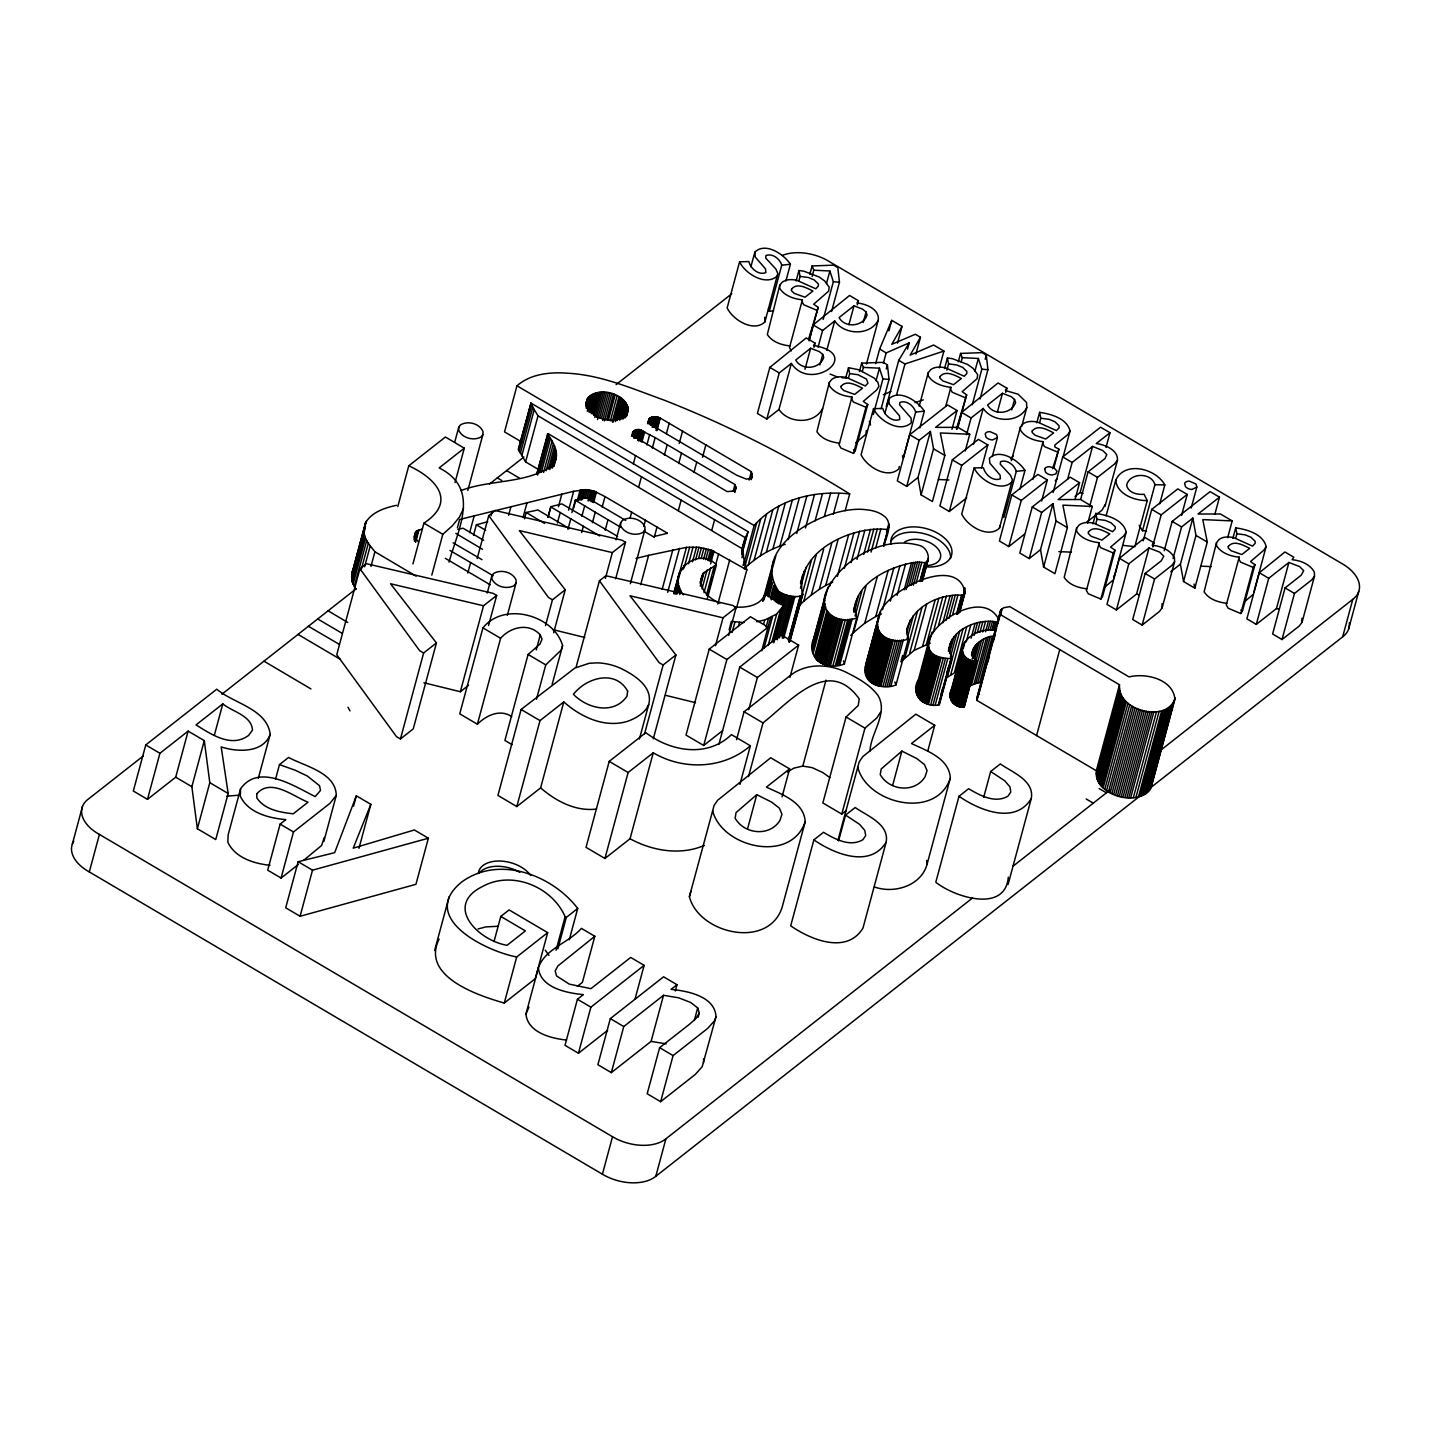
<?xml version="1.0" encoding="UTF-8"?>
<svg xmlns="http://www.w3.org/2000/svg" width="1431" height="1431" viewBox="0 0 1431 1431"><rect width="100%" height="100%" fill="white"/><g stroke="black" fill="none" stroke-linecap="round" stroke-linejoin="round"><path stroke-width="1.5" d="M458.743 427.279L458.725 430.302C462.356 438.19 473.679 441.142 481.102 436.956L482.909 434.541L482.998 431.5C479.474 423.433 467.955 420.464 460.549 424.846L458.743 427.279L454.682 442.322M491.853 575.852L491.835 578.875C495.484 586.764 506.807 589.715 514.212 585.547L516.019 583.133L516.126 580.074C512.602 572.024 501.065 569.055 493.659 573.437L491.853 575.852L487.22 593.042M620.678 522.673L620.66 525.696C624.31 533.584 635.632 536.536 643.038 532.368L644.844 529.953L644.952 526.894C641.428 518.845 629.89 515.875 622.485 520.258L620.678 522.673L616.045 539.863M888.383 529.631C851.946 524.909 793.794 552.08 802.558 595.01C795.6 598.766 785.458 595.529 778.983 591.665C747.948 546.731 827.064 504.946 865.075 509.633C871.586 510.169 878.294 511.708 883.589 515.715C894.142 522.709 885.807 537.519 883.875 546.392M752.366 475.45L751.364 471.693L660.281 418.085L653.806 416.743L648.869 419.194L649.102 422.968L655.344 427.314L736.607 475.181L746.463 479.152L750.649 478.169L752.366 475.45L751.239 479.635M1151.526 781.147C1149.504 810.501 1093.087 798.122 1096.307 770.737L976.854 700.367L978.196 695.233M628.245 410.089C626.885 391.879 591.683 383.991 586.263 402.719C588.463 420.338 621.877 428.119 628.245 410.089L626.545 416.367M907.129 628.459L906.699 633.539L908.435 638.852L896.003 684.93C882.015 691.048 859.781 682.462 865.934 664.056L878.384 617.977C880.315 592.899 957.643 552.187 965.031 592.523L959.629 612.414M908.435 638.852C894.447 644.97 872.212 636.384 878.384 617.977M275.521 779.269L279.474 764.601L295.519 770.361L307.397 776.067L319.524 785.708L320.544 790.395L315.178 796.584C294.518 786.37 258.832 762.687 240.551 788.875L240.283 796.173C248.368 812.969 268.67 818.031 285.806 819.641L280.136 824.095L267.704 870.173L281.066 878.062L298.417 864.431M928.254 559.414C927.556 565.066 920.92 561.489 917.521 562.15C891.549 564.619 846.49 585.816 856.829 617.781L844.397 663.859C827.601 671.676 804.741 658.6 813.774 638.154L826.206 592.076C840.999 558.555 884.376 534.729 920.67 545.801C925.929 547.912 928.934 553.94 928.254 559.414L922.423 581.04M735.981 488.025L733.709 491.083L727.163 491.602L638.816 439.335L632.967 435.346L632.502 432.52L635.292 430.105L639.639 429.64L655.148 437.6L734.979 484.554L735.981 488.025L734.854 492.21M997.407 437.582L996.602 434.541L990.091 431.661A6.261 3.792 15.1 0 0 985.19 433.969L986.048 437.135A6.207 3.774 15.1 0 0 992.577 439.925L997.407 437.582L992.327 456.435M1196.835 487.095L1196.012 484.054L1189.519 481.174A6.261 3.792 15.1 0 0 1184.618 483.481L1185.476 486.629A6.207 3.774 15.1 0 0 1192.005 489.438L1196.835 487.095L1191.182 508.041M998.123 622.342C977.355 616.779 940.596 633.146 951.991 658.242L939.326 704.714C924.068 709.025 908.166 692.801 919.525 678.24M951.794 658.618C885.896 656.883 976.407 577.73 998.48 618.943M1174.905 699.151C1173.026 679.117 1145.748 672.695 1129.095 676.917L1009.821 606.637L1003.793 607.692L1000.752 610.125L1000.036 614.4L1119.489 684.787C1117.468 710.813 1165.371 723.299 1174.905 699.151L1151.096 787.622M355.908 589.339L352.187 581.898L351.704 574.564L365.46 522.959C371.559 512.101 384.975 507.755 396.441 505.322M683.553 594.813C664.288 574.046 698.203 545.175 716.412 564.869L707.379 598.373M856.829 617.781C840.033 625.597 817.173 612.522 826.206 592.076M449.012 562.133C458.671 527.663 480.405 488.74 439.174 467.901L464.288 448.171L445.399 437.027L408.801 465.773L397.782 506.592M963.939 707.343L976.604 660.478L964.279 707.129C954.388 708.864 945.336 696.432 952.581 687.971M460.943 490.6C489.885 479.206 528.898 484.197 553.564 464.252C560.433 454.343 553.564 442.483 547.572 434.04M303.605 860.353L321.581 845.506L324.282 837.457M323.835 841.517L336.267 795.439C335.927 772.633 305.036 766.372 288.579 757.446L279.474 764.601M785.887 281.031L790.413 264.27C784.027 254.217 765.191 241.696 754.835 252.16L755.3 257.061L765.513 268.903L765.835 272.623C758.645 275.611 750.452 268.491 748.86 261.569L739.594 261.784L727.163 307.862C732.726 319.918 753.618 332.654 764.905 321.975L777.802 273.518L775.888 269.046L765.71 258.063L765.979 255.541C772.4 252.929 780.038 258.975 781.737 265.2L769.306 311.278L773.634 310.813M919.811 427.905L924.337 411.144C917.951 401.091 899.115 388.57 888.758 399.034L889.223 403.936L899.437 415.777L899.759 419.498C892.568 422.485 884.376 415.366 882.802 408.443L873.518 408.658L861.086 454.736C866.649 466.792 887.542 479.528 898.829 468.849L899.294 466.47M866.453 364.011L878.312 320.025C879.493 309.221 866.005 303.676 856.936 303.014L858.421 300.707L849.549 295.484L813.184 324.944L809.231 339.612M1021.716 426.366L1026.796 407.513L1026.528 402.433L1018.139 394.24L1005.421 390.502L1006.905 388.195L998.033 382.971L961.668 412.414L957.142 429.175M1086.755 522.154L1102.067 510.116L1105.358 504.284M1105.018 506.324L1117.468 460.245C1118.166 449.96 1104.982 444.683 1096.253 443.538L1109.991 432.752L1100.582 427.207L1062.732 456.936L1053.127 492.532M845.542 815.098L859.637 824.381L864.753 830.374L865.719 835.543L862.893 839.729C849.925 847.349 834.971 839.103 823.523 832.305L813.881 839.854L790.699 925.821C810.59 939.666 846.794 954.745 862.982 928.075L886.165 842.126C889.456 824.077 867.132 815.903 855.183 807.531L845.542 815.098L838.584 840.873M983.705 797.3L990.663 771.506L1004.741 780.789L1009.875 786.8L1010.823 791.951L1007.996 796.155C995.028 803.757 980.074 795.511 968.626 788.714L959.003 796.28L935.802 882.229C953.833 896.843 1005.152 913.694 1008.318 877.185M1008.086 884.483L1031.286 798.534C1034.559 780.503 1012.254 772.311 1000.287 763.939L990.663 771.506M648.672 704.678C653.52 686.665 633.969 674.788 620.267 668.134A38.154 23.164 15.1 0 0 596.995 662.857L589.196 663.286L574.922 668.027L521.099 709.472L497.916 795.421L516.806 806.565L540.614 787.873L563.796 701.923C580.771 716.967 604.526 728.325 627.44 721.349A69.421 42.161 15.1 0 0 646.025 709.329L648.672 704.678L639.389 739.058M764.905 321.975L764.744 317.271M1019.874 489.277L1024.972 470.423C1018.586 460.388 999.75 447.849 989.393 458.314L989.858 463.215L1000.054 475.056L1000.394 478.777C993.203 481.782 985.011 474.645 983.419 467.722L974.153 467.937L961.721 514.015C967.267 526.071 988.159 538.825 999.464 528.146L999.929 525.767M999.464 528.146L1012.361 479.671L1010.447 475.217L1000.269 464.216L1000.519 461.712C1006.959 459.101 1014.597 465.129 1016.296 471.354L1003.864 517.45L1003.006 515.106M994.348 636.133C983.186 635.239 963.922 651.087 976.658 660.532M869.994 751.025C870.692 732.887 888.705 712.96 877.918 695.377C870.245 685.002 858.654 678.652 847.402 672.91C829.408 663.608 805.975 662.678 789.662 675.969L744.084 711.762L736.554 739.702M494.017 941.562L500.796 916.412L509.096 909.901L547.679 932.636L535.248 978.715L504.267 1003.059C477.614 995.404 420.642 976.371 439.084 939.147M569.252 939.881L577.713 908.452C551.972 874.699 498.578 854.808 461.569 882.104C417.852 917.718 485.789 951.168 516.698 956.981L547.679 932.636M72.355 844.022L82.479 806.512M1138.897 796.888L655.809 1176.3A38.78 23.558 15.1 0 1 602.415 1174.207L89.312 871.926L99.419 834.434A37.689 22.896 15.1 0 1 88.758 798.766L143.082 756.123M145.765 744.943L133.333 791.021L147.482 799.357L175.709 777.194L188.141 731.116L204.293 740.632L209.802 782.668L197.371 828.746L215.741 839.568L228.173 793.49L221.197 746.91C237.224 752.187 263.197 753.296 270.209 734.3C266.917 708.721 233.378 703.444 216.761 689.187L145.765 744.943L159.932 753.278L188.141 731.116M147.482 799.357L159.932 753.278M197.371 828.746L191.861 786.71L204.293 740.632M214.328 735.319L222.807 703.891C232.216 711.672 251.749 715.572 252.464 730.114L248.6 735.409C231.214 748.27 211.18 734.192 196.011 724.927L222.807 703.891M240.551 788.875L228.119 834.971L227.851 842.251C235.292 857.938 253.949 863.555 270.048 865.326M258.331 778.285L270.209 734.3M351.704 574.564L365.871 521.939M354.566 564.977L366.425 520.973M351.525 577.158L365.46 526.304M351.686 579.501L364.118 533.423L365.46 522.959M352.187 581.898L364.637 535.82L364.118 533.423M353.046 584.295L365.495 538.217L364.637 535.82M354.244 586.692L366.694 540.614L365.495 538.217M359.932 568.769L336.75 654.718L396.459 736.607L400.447 738.951L413.237 728.916L436.437 642.948L390.538 583.759L483.517 605.778L496.682 595.439L493.176 593.382L366.408 563.689L359.932 568.769L419.641 650.658L423.63 653.001L436.437 642.948M360.988 570.486L368.339 543.261L366.694 540.614M364.601 566.819L370.253 545.873L368.339 543.261M281.066 878.062L293.498 831.966L329.917 803.363L336.267 795.439M370.951 566.443L374.922 551.776L370.253 545.873M298.149 861.712L285.717 907.791L300.081 916.269L415.938 884.322L428.37 838.226L414.364 829.98L353.207 848.154L370.844 804.329L356.337 795.797L334.657 852.679L298.149 861.712L312.513 870.173L428.37 838.226M300.081 916.269L312.513 870.173M414.078 536.643L415.92 531.616L422.217 528.951M414.221 537.895L415.92 531.616M414.096 539.612L416.349 531.223M414.543 539.29L416.797 530.901M414.453 541.079L417.28 530.615M414.99 540.811L417.816 530.346M415.545 540.578L418.371 530.114M415.58 542.456L418.979 529.899M412.915 563.975L423.934 523.156C457.258 501.19 435.74 478.276 408.801 465.773M353.511 806.261L356.337 795.797M455.022 482.551L464.288 448.171M431.804 575.119L442.823 534.282L452.572 525.571L459.53 516.967L463.519 508.399M358.966 848.333L370.844 804.329M400.447 738.951L423.63 653.001M457.383 527.842L459.637 519.471L573.67 491.298L586.048 489.635L594.634 491.352L605.009 496.611L667.293 533.101M467.83 490.422L482.909 434.541M469.636 532.672L474.162 515.929M473.536 535.283L476.362 524.819L487.703 521.725M845.184 510.706L849.71 493.945C790.574 457.187 728.522 425.329 663.644 399.947C632.448 388.767 601.163 374.94 567.57 373.223C550.112 371.863 530.686 373.831 516.967 385.78L504.535 431.876L521.832 442.054M467.812 573.044L470.638 562.562M477.167 558.573L488.758 515.589L495.233 510.509L622.002 540.202L625.508 542.26L615.652 578.786M491.137 515.643L492.264 511.457M741.813 554.709L748.037 531.67L531.026 403.113L518.272 449.388L525.588 461.909L538.771 469.69M518.594 449.209L530.973 403.095M519.238 451.176L531.67 405.098L530.722 403.309M520.401 453.251L532.833 407.155L531.67 405.098M521.814 455.666L534.246 409.57L532.833 407.155M423.916 682.766L460.335 691.728L483.517 605.778M508.613 515.232L510.867 506.86M525.588 461.909L538.02 415.831L534.246 409.57M552.151 684.394L562.598 645.703C554.405 615.58 504.392 600.913 482.945 627.869L459.745 713.819L477.399 724.229C486.254 715.393 500.027 708.721 511.69 716.573M488.561 625.526L496.682 595.439M523.048 517.503L527.002 502.836M524.497 518.791L526.197 512.495L537.877 509.991L569.252 528.486M536.84 473.84L547.679 433.754M536.983 473.536L548.252 433.718L742.993 549.2L743.691 558.215L746.821 569.896L736.643 607.603M537.305 473.482L548.252 433.718L537.734 473.625M537.573 475.11L548.323 435.31M539.648 472.427L549.254 436.813M541.401 472.051L550.434 438.548M543.583 472.463L552.062 441.034M477.399 724.229L500.6 638.28C510.652 626.814 529.13 622.413 540.274 634.899L542.027 639.228L539.881 644.147L528.093 654.468L504.91 740.435L511.976 744.603M507.325 615.366L516.019 583.133M546.105 470.781L553.439 443.556M548.377 469.135L554.602 446.096M549.844 469.565L555.496 448.619M551.579 467.758L556.087 451.015M552.455 468.026L556.409 453.377M553.618 466.166L556.444 455.684M553.922 466.345L556.194 457.956M547.966 517.36L550.863 506.663L561.9 503.891L617.566 536.357M548.091 517.11L550.828 506.681M434.648 950.47L449.119 896.79M585.977 403.22L587.104 399.034M558.448 506.699L561.828 494.142M585.905 404.508L587.604 398.212M585.941 405.796L588.213 397.424M586.102 407.137L588.91 396.655M586.334 408.515L589.715 395.958M587.318 407.799L590.699 395.242M587.265 411.341L591.79 394.58M557.392 523.013L560.219 512.548L550.792 506.896M588.445 410.769L592.971 394.008M589.161 412.361L594.241 393.507M590.484 411.931L595.564 393.078M591.307 413.702L596.96 392.756M592.774 413.452L598.426 392.505M593.74 415.384L599.965 392.344M568.572 510.151L573.67 491.298M594.777 417.405L601.557 392.255M596.405 417.405L603.184 392.273M571.881 512.62L575.369 499.974L587.175 497.738L625.723 520.437M597.496 419.605L604.848 392.362M567.946 529.309L570.772 518.827L560.219 512.548M573.598 508.255L575.852 499.884M536.231 649.942L540.274 634.899M577.337 500.456L580.163 489.974M599.75 417.691L606.529 392.559M578.732 500.242L581.558 489.778M545.497 625.597L552.455 599.822L565.245 589.769L519.346 530.579L612.343 552.599L625.508 542.26M601.503 417.959L608.282 392.827M580.181 500.117L583.007 489.652M602.684 420.41L610.035 393.185M581.666 500.081L584.492 489.599M604.437 420.857L611.77 393.614M583.776 498.024L586.048 489.635M585.351 498.131L587.604 489.76M606.708 419.265L613.488 394.115M607.585 419.551L614.364 394.419M581.845 516.323L584.671 505.859L575.369 500.206M586.943 498.328L589.196 489.957M608.443 419.891L615.223 394.759M587.962 500.707L590.77 490.243M610.375 420.768L617.155 395.636M588.928 500.922L591.754 490.457M553.654 632.752L565.245 589.769M536.482 699.258L545.766 664.878L561.077 650.211L562.598 645.703M590.466 499.097L592.738 490.708M581.648 532.547L583.347 526.268L570.772 518.827M590.86 501.476L593.686 491.012M612.235 421.769L619.015 396.62M613.023 422.234L619.802 397.103M591.808 501.816L594.634 491.352M614.328 420.642L620.553 397.603M592.72 502.192L595.546 491.709M593.615 502.585L596.441 492.121M615.527 421.537L621.752 398.498M617.208 420.374L622.861 399.428M618.8 419.265L623.898 400.412M619.73 420.267L624.828 401.413M592.434 522.691L595.26 512.226L584.671 505.859M516.806 806.565L540.006 720.616L563.796 701.923M621.126 419.194L625.651 402.433M622.413 418.156L626.367 403.488M623.022 419.211L626.975 404.544M624.023 418.049L627.422 405.474M624.936 416.886L627.762 406.422M625.204 417.816L628.03 407.352M625.937 416.654L628.191 408.264M626.563 415.473L628.263 409.194M602.183 507.093L605.009 496.611M605.17 530.239L607.996 519.757L595.26 512.226M631.626 436.294L633.057 431.697M632.287 435.507L633.414 431.321M632.824 435.185L633.808 430.981M633.128 434.845L634.255 430.659M633.057 436.652L634.756 430.355M633.593 436.383L635.292 430.105M634.166 436.151L635.865 429.872M633.951 438.136L636.223 429.747M634.327 438.047L636.58 429.658M634.72 437.958L636.974 429.586M635.114 437.922L637.385 429.533M635.543 437.886L637.797 429.497M635.954 437.868L638.226 429.497M636.312 437.886L638.566 429.515M636.67 437.922L638.924 429.533M637.028 437.958L639.281 429.586M637.367 438.029L639.639 429.64M637.725 438.101L639.997 429.729M576.228 666.739L599.428 580.789L605.885 575.709L732.654 605.385L736.16 607.46L728.629 635.4M637.671 440.337L640.498 429.872M638.154 440.498L640.981 430.033M638.637 440.676L641.464 430.194M639.12 440.873L641.929 430.391M633.307 464.038L635.561 455.648M640.516 441.517L643.342 431.035M641.875 442.215L644.701 431.733M605.385 578.374L612.343 552.599M647.563 423.701L648.869 419.194M647.939 423.075L649.298 418.603M648.44 422.521L649.567 418.317M648.744 422.252L649.871 418.067M649.084 422.02L650.211 417.834M648.869 423.898L650.568 417.619M649.263 423.701L650.962 417.423M649.692 423.54L651.391 417.244M650.139 423.379L651.821 417.101M650.604 423.254L652.286 416.976M650.515 425.257L652.786 416.886M651.016 425.186L653.287 416.797M651.552 425.132L653.806 416.743M652.089 425.096L654.343 416.725M646.884 444.969L649.71 434.487M652.071 427.189L654.897 416.725M652.625 427.225L655.452 416.743M653.18 427.279L656.006 416.797M653.752 427.35L656.579 416.868M654.325 427.44L657.151 416.976M629.998 518.38L631.697 512.101M638.637 487.255L641.464 476.773L538.02 415.831M654.879 427.565L657.705 417.101M655.326 427.69L658.153 417.208M655.774 427.815L658.6 417.351M656.221 427.976L659.047 417.512M656.078 430.248L659.458 417.691M656.489 430.445L659.888 417.87M656.883 430.659L660.281 418.085M652.321 448.082L655.148 437.6M504.267 1003.059L516.698 956.981M666.399 433.629L669.225 423.165M643.789 526.447L645.47 520.151M664.378 455.112L667.204 444.63M630.356 583.669L644.844 529.953M640.712 584.653L648.619 555.335L686.451 547.358L698.972 547.322L711.762 550.309L746.821 569.896M679.206 443.485L682.605 430.928M654.2 537.466L657.026 526.984M566.587 1040.033C551.239 1038.548 527.52 1032.413 525.964 1013.953L538.396 967.875C544.746 948.771 569.001 942.743 581.38 928.379L594.813 936.285L582.381 982.382L577.337 986.353M678.688 463.501L681.514 453.019M556.069 950.202L565.12 916.699C552.259 886.97 512.584 870.352 483.267 886.111C443.038 905.447 478.079 940.4 507.021 945.319L525.374 930.901L500.796 916.412M557.857 948.825L566.318 917.414L577.713 908.452M609.212 761.381L586.03 847.349L604.937 858.475L630.051 838.745L653.251 752.795C683.338 770.522 723.585 769.234 750.363 745.766L731.456 734.64C707.039 758.054 670.567 751.525 645.81 732.654L609.212 761.381L628.12 772.525L653.251 752.795M678.33 510.599L681.156 500.135L641.464 476.773M662.142 589.429L672.874 549.629M693.946 472.498L696.772 462.016M750.881 266.81L754.835 252.16M702.514 457.276L705.912 444.719M667.669 592.309L679.546 548.323M673.661 593.543L679.349 572.633M673.858 593.579L686.451 547.358M674.269 593.65L678.222 578.983M675.557 589.787L681.21 568.84M674.913 593.811L678.312 581.236M675.808 593.99L678.634 583.508M604.937 858.475L628.12 772.525M682.82 569.699L683.946 565.513M676.917 594.187L679.17 585.798M684.054 568.018L689.706 547.071M678.813 592.291L679.94 588.105M679.779 594.545L680.923 590.359M688.544 563.76L693.069 547M644.576 733.781L663.125 665.004L675.915 654.969L630.016 595.779L723.013 617.798L736.16 607.46M692.532 561.775L696.486 547.107M695.573 559.897L698.972 547.322M538.396 967.875C540.399 988.016 567.07 993.06 583.347 994.617L577.444 999.249L565.012 1045.328L578.446 1053.252L607.638 1030.32M698.632 558.126L701.458 547.662M701.136 558.573L703.963 548.109M653.305 738.772L675.915 654.969M703.623 559.145L706.449 548.663M711.797 530.221L714.606 519.739M705.698 559.7L708.524 549.236M779.716 285.306L767.32 334.496C772.096 341.973 781.505 345.05 789.948 345.908L802.397 299.83C793.937 298.972 784.528 295.877 779.752 288.4L779.716 285.306L782.042 282.372A15.186 9.23 15.1 0 1 797.3 280.494L815.759 288.794L818.353 286.003L818.353 283.946L814.221 279.957L808.426 277.507L800.09 276.416L798.909 270.531L803.936 271.21L819.087 276.97L824.65 280.923L829.193 287.184L828.656 291.137L813.684 304.213L818.174 307.343L809.123 340.846M700.385 581.719L703.533 572.937L716.412 564.869M700.242 582.775L702.8 573.885M700.314 583.866L703.14 573.402M700.707 583.401L703.533 572.937M700.296 586.245L703.98 572.489M707.755 560.362L710.581 549.88M708.935 560.791L711.762 550.309M702.013 588.821L707.111 569.967M710.08 561.256L712.906 550.792M578.446 1053.252L590.878 1007.174L644.129 965.353L630.695 957.428L590.931 988.66L569.323 984.134L556.605 975.978L555.156 970.987L557.929 965.907L594.813 936.285M710.617 563.868L714.015 551.293M704.034 592.649L710.813 567.517M733.28 490.833L734.979 484.554M706.467 595.046L714.373 565.728M734.64 491.03L735.767 486.844M734.819 491.817L735.874 487.238M707.343 595.636L712.441 576.782M713.568 572.597L718.648 553.743M769.842 367.391L757.41 413.47L766.819 419.015L778.947 409.499L791.379 363.42C810.697 393.221 864.449 354.298 813.595 345.461L815.08 343.154L806.208 337.931L769.842 367.391L779.251 372.936L791.379 363.42M796.083 280.995L798.909 270.531M798.963 280.601L800.09 276.416M749.111 480.065L751.364 471.693M766.819 419.015L779.251 372.936M751.132 478.526L752.151 473.965M751.239 479.278L752.33 474.716M717.807 604.043L729.685 560.04M809.821 274.323L812.092 265.951L833.611 265.164L837.815 267.633L839.46 282.211L831.554 311.529M703.694 745.479L726.876 659.53L768.107 627.154L750.434 616.743L709.221 649.119L686.021 735.087L703.694 745.479L722.583 730.651M675.307 991.003L677.006 984.707L663.573 976.801L610.322 1018.622L597.89 1064.7L611.323 1072.624L651.087 1041.392L663.519 995.314L678.562 997.783L690.672 1002.469L697.702 1007.943L699.294 1012.987L698.167 1017.173M812.11 276.505L813.81 270.209L812.092 265.951M715.464 645.721L723.013 617.798M745.104 537.519L741.687 550.076L748.037 531.67M741.848 551.15L745.801 536.482M741.705 553.296L746.785 534.461M741.866 553.386L742.993 549.2M741.956 557.625L743.083 553.421M743.172 565.317L744.299 561.131M743.405 565.317L754.155 525.517C777.695 498.811 815.384 490.118 849.71 493.945M744.836 566.694L756.695 522.709M729.112 629.783L731.384 621.412L743.959 622.557M808.497 339.451L818.174 307.343M611.323 1072.624L623.755 1026.546L663.519 995.314M744.263 568.787L748.359 564.816L760.791 518.738M732.135 632.395L734.962 621.913M826.474 283.553L829.873 270.978L813.81 270.209M635.096 998.856L644.129 965.353M804.991 369.234L810.644 348.27L819.337 351.597L822.718 354.441L823.737 357.41C820.052 369.091 801.61 370.915 795.725 360.004L810.644 348.27M748.359 564.816L754.101 560.236L766.533 514.158M738.36 626.545L739.487 622.36M813.953 347.339L815.08 343.154M823.183 319.435L833.361 281.728L829.873 270.978M754.101 560.236L760.416 555.783L772.847 509.704M818.067 347.25L822.592 330.489L834.72 320.973C844.272 335.122 870.155 336.16 878.312 320.025M760.416 555.783L766.354 552.205L778.786 506.127M819.891 364.923L822.718 354.441M602.415 1174.207L612.522 1136.715L99.419 834.434M718.863 744.46L739.738 667.096L780.95 634.72L798.623 645.131L789.93 677.364M766.354 552.205L772.901 548.932L785.333 502.853M826.796 350.291L834.72 320.973M762.687 601.109L773.652 560.88M763.117 600.913L765.102 593.919L783.991 605.045L773.813 642.752M764.154 598.373L771.488 571.13M763.921 599.839L769.019 581.004M770.146 576.8L775.799 555.854M766.497 595.171L771.577 576.317M772.901 548.932L779.895 546.052L792.345 499.974M767.481 596.047L772.007 579.305M768.805 596.96L772.758 582.292M789.608 768.894L766.408 787.122C781.326 794.277 804.204 801.843 805.188 821.788L782.006 907.737C767.767 949.826 698.704 933.549 689.402 896.665L714.087 805.474L717.682 800.215L770.701 757.768L789.608 768.894L782.059 796.834M770.45 597.872L773.849 585.315M763.582 624.184L764.726 619.999L776.693 614.006L783.991 605.045M770.898 598.838L774.278 586.263M829.3 382.488L816.904 431.679C821.68 439.156 831.089 442.233 839.532 443.109L851.982 397.013C843.521 396.154 834.112 393.078 829.336 385.601L829.3 382.488L831.626 379.555A15.186 9.23 15.1 0 1 846.884 377.677L865.344 385.976L867.937 383.186L866.488 379.108L857.992 374.707L849.674 373.598L848.494 367.713L858.707 369.735L874.234 378.106L877.901 382.292L878.92 386.406L876.577 390.073L863.269 401.413L867.758 404.526L855.327 450.604L853.556 453.394L840.927 448.046L839.013 444.665L839.532 443.109M771.434 599.786L774.833 587.211M788.105 539.559L799.41 497.666M772.651 598.623L775.477 588.141M773.402 599.535L776.228 589.053M766.122 627.189L768.375 618.8M774.225 600.43L777.051 589.948M848.905 324.694L853.985 305.84L862.678 309.168L866.059 311.994L867.079 314.963C863.376 326.644 844.952 328.468 839.067 317.557L853.985 305.84M761.721 650.783L770.504 617.924M775.155 601.288L777.981 590.824M776.157 602.129L778.983 591.665M763.975 648.297L772.454 616.886M776.711 602.54L779.537 592.076M857.276 304.892L858.421 300.707M777.856 600.841L780.11 592.452M748.699 709.74L757.393 677.507L798.623 645.131M777.909 603.292L780.736 592.828M796.727 533.513L806.905 495.806M778.553 603.649L781.38 593.167M699.294 1012.987L696.253 1018.174L689.957 1023.863L659.637 1047.671L647.188 1093.749L660.639 1101.673L695.198 1074.52L702.192 1066.739L716.001 1016.726C714.999 996.137 687.309 990.968 671.085 989.358L677.006 984.707M779.215 603.954L782.042 593.489M768.214 645.417L776.693 614.006M780.557 604.526L783.383 594.062M771.846 642.215L780.324 610.787M781.934 605.045L784.76 594.563M773.062 640.802L781.541 609.373M773.438 641.374L782.489 607.871M773.724 641.088L786.156 595.01M845.667 378.195L848.494 367.713M805.474 527.985L814.525 494.464M775.799 639.407L787.658 595.421M777.301 639.746L789.179 595.761M863.233 322.476L866.059 311.994M848.547 377.784L849.674 373.598M739.916 784.456L750.363 745.766M779.394 637.922L790.699 596.029M781.398 636.026L792.13 596.226M782.256 638.226L793.561 596.333M783.669 638.262L794.974 596.369M815.115 520.866L822.467 493.623M660.639 1101.673L673.071 1055.595L707.63 1028.442L714.624 1020.661L716.001 1016.726M748.502 776.622L762.991 722.905C790.645 701.154 828.263 655.595 859.226 698.865L858.242 705.483L846.061 717.003L822.861 802.952L841.768 814.096L846.401 810.447M800.501 583.168L802.576 575.173M800.716 583.723L804.115 571.166M800.448 588.248L806.1 567.302M859.405 371.505L861.677 363.134L883.195 362.347L887.399 364.816L889.045 379.394L881.138 408.729M788.356 640.158L800.233 596.172M788.606 640.14L800.466 596.155M788.839 640.104L800.931 596.083M789.286 640.015L801.145 596.011M788.91 642.036L801.539 595.868M789.304 641.875L811.556 559.718M862.267 371.595L863.394 367.409L861.677 363.134M802.755 593.937L789.626 641.66L790.323 640.015M790.019 641.249L802.773 594.115M824.381 516.323L830.606 493.284M799.124 605.796L803.721 601.253L816.153 555.174M694.303 1020.518L697.702 1007.943M747.501 829.068L756.766 794.688L771.756 802.183L779.394 808.193L781.97 814.239L779.931 820.428C769.699 837.028 744.12 834.273 735.123 818.156L736.071 812.558L756.766 794.688M803.721 601.253L811.252 595.189L823.684 549.11M833.289 514.373L838.942 493.427M655.809 1176.3L665.916 1138.808L972.436 898.078M875.647 363.707L879.618 349.039L891.746 320.347L902.031 326.411L897.505 343.172M853.556 453.394L865.988 407.298L867.758 404.526M811.252 595.189L819.301 589.339L831.733 543.243M888.919 330.829L891.746 320.347M876.058 380.735L879.457 368.178L863.394 367.409M883.338 363.385L886.165 352.902L909.222 342.85L907.522 349.146M819.301 589.339L825.723 585.422L838.155 539.344M873.339 414.525L882.945 378.911L879.457 368.178M886.272 369.001L887.399 364.816M812.701 643.217L827.994 587.229M812.486 646.365L824.918 600.287M812.683 649.567L825.115 603.488M829.604 586.299L830.731 582.113M813.273 652.822L825.705 606.744M814.543 656.632L826.975 610.554M815.026 657.616L827.458 611.538M837.385 576.425L848.69 534.532M815.634 658.6L828.066 612.522M816.35 659.566L828.782 613.488M816.886 660.174L829.318 614.096M817.495 660.764L829.926 614.668M909.222 342.85L898.757 360.326L886.326 406.404L888.418 402.916M818.156 661.319L830.588 615.241M884.805 413.684L888.758 399.034M818.872 661.855L831.304 615.777M844.397 568.304L854.003 532.69M819.641 662.374L832.073 616.296M820.464 662.875L832.896 616.779M821.322 663.322L833.754 617.244M822.217 663.734L834.649 617.655M822.914 664.02L835.364 617.942M823.648 664.288L836.08 618.21M851.141 562.58L859.62 531.151M896.468 395.385L904.947 363.975L943.905 351.078L939.398 367.839M824.381 664.521L836.813 618.425M825.132 664.7L837.564 618.621M825.884 664.86L838.316 618.782M827.422 665.129L839.872 619.051M857.008 559.414L864.932 530.078M828.978 665.326L841.41 619.247M787.39 772.06L793.776 768.161L802.809 766.086L825.991 680.136M830.499 665.451L842.931 619.373M915.929 354.012L920.455 337.269L915.357 334.264L891.763 344.316L902.031 326.411M832.967 665.54L845.399 619.462M863.68 554.459L870.477 529.327M835.364 665.469L847.814 619.39M836.902 665.326L849.334 619.247M867.615 552.116L873.822 529.076M838.387 665.129L850.819 619.051M853.574 609.964L855.827 601.592M853.609 611.144L857.008 598.587M839.818 664.86L852.25 618.764M854.003 612.45L858.528 595.69M871.068 552.062L877.275 529.023M855.094 616.028L861.873 590.896M875.718 548.001L880.798 529.148M850.801 635.489L853.52 632.502L865.952 586.424M873.518 408.658C879.081 420.714 899.974 433.45 911.261 422.771L911.118 418.067L899.634 404.937L899.902 402.415C906.342 399.804 913.962 405.849 915.661 412.074L903.229 458.153L902.389 455.809M951.955 429.372L957.035 410.536L947.626 404.991L909.722 434.756L897.291 480.834L906.699 486.379L917.969 477.525L930.4 431.447L919.131 440.301L906.699 486.379M919.167 406.297L928.2 372.776L930.526 369.86A15.186 9.23 15.1 0 1 945.784 367.964L964.244 376.264L966.837 373.473L966.837 371.416L962.705 367.427L956.892 364.994L948.574 363.885L947.394 358L952.402 358.68L967.571 364.458L973.134 368.393L977.677 374.654L977.14 378.607L962.169 391.7L966.658 394.813L958.18 426.241M886.54 532.135L888.794 523.764M883.875 544.245L888.955 525.392M883.786 545.569L888.866 526.715M853.52 632.502L864.753 623.183L877.185 577.104M864.753 623.183L875.754 616.511L888.186 570.432M944.567 368.483L947.394 358M865.934 664.056L879.296 614.793M865.433 667.329L880.62 611.735M865.308 670.692L877.74 624.614M865.469 672.57L877.901 626.474M946.875 370.164L948.574 363.885M882.569 609.678L893.874 567.785M865.862 674.448L878.294 628.37M866.471 676.362L878.902 630.266M867.293 678.258L879.743 632.18M867.651 678.902L880.101 632.824M868.08 679.564L880.512 633.468M868.581 680.19L881.013 634.112M869.118 680.816L881.568 634.738M890.368 601.109L899.992 565.513M869.744 681.424L882.176 635.346M870.406 682.015L882.838 635.936M965.227 451.033L969.753 434.273L940.346 432.949L944.836 455.452L932.404 501.53L921.099 494.876L933.531 448.797L930.4 431.447M871.121 682.569L883.553 636.491M945.784 406.171L950.882 387.318C942.421 386.442 933.012 383.365 928.236 375.888L928.2 372.776M958.305 361.81L960.577 353.421L982.095 352.634L986.299 355.103L987.945 369.681L980.038 399.016M871.89 683.124L884.322 637.028M872.713 683.624L885.145 637.546M897.112 595.314L905.59 563.886M873.429 684.036L885.861 637.958M874.198 684.412L886.63 638.333M961.167 361.882L962.294 357.696L960.577 353.421M874.985 684.769L887.417 638.673M875.79 685.073L888.222 638.995M841.768 814.096L864.95 728.146L876.899 717.861L880.423 712.334M876.613 685.36L889.062 639.281M877.471 685.61L889.903 639.532M878.312 685.825L890.744 639.746M904.177 589.894L911.529 562.651M879.171 686.004L891.602 639.907M837.994 840.176L859.19 761.9L862.786 756.641L915.822 714.176L934.711 725.302L927.753 751.096M880.029 686.129L892.461 640.051M906.109 589.608L913.461 562.383M880.888 686.236L893.32 640.14M909.24 585.261L915.464 562.222M882.981 686.361L895.412 640.283M911.297 585.19L917.521 562.15M885.056 686.397L897.487 640.319M913.389 585.225L919.614 562.186M887.077 686.325L899.509 640.247M956.409 429.014L966.658 394.813M916.09 583.276L921.743 562.329M889.045 686.147L901.476 640.068M974.958 371.023L978.357 358.466L962.294 357.696M890.941 685.86L903.372 639.782M981.594 467.955L987.819 444.916L978.41 439.371L952.331 459.852L939.899 505.948L949.308 511.493L966.694 497.827M906.646 630.248C912.227 606.672 939.112 593.668 962.026 595.224C963.671 595.439 964.905 594.098 965.031 592.523M919.847 581.415L924.927 562.562M920.079 581.415L925.41 562.562M906.807 632.645L910.205 620.088M920.544 581.397L925.642 562.544M921.331 579.287L926.072 562.49M921.188 581.29L926.412 562.401M921.439 581.201L927.109 560.487M921.761 581.022L927.073 561.954M922.154 581.075L928.379 558.036M902.603 655.487L900.922 661.784L914.212 650.318L930.347 643.127M907.129 638.745L913.354 615.688M972.239 404.812L981.845 369.216L978.357 358.466M985.172 359.306L986.299 355.103M905.018 657.366L917.45 611.287M966.551 434.72L971.077 417.959L983.204 408.443C992.756 422.592 1018.639 423.63 1026.796 407.513M909.615 653.395L922.047 607.316M949.308 511.493L961.739 465.397L987.819 444.916M914.212 650.318L926.644 604.24M973.581 444.057L983.204 408.443M922.709 645.953L935.141 599.875M926.394 644.433L938.825 598.337M916.448 687.059L930.007 636.419M921.797 669.851L923.496 663.573M924.623 659.387L931.975 632.144M916.216 691.423L928.647 645.345M916.341 692.604L928.773 646.526M916.591 693.802L929.041 647.724M933.173 632.663L942.779 597.049M892.604 785.476L901.888 751.096L916.877 758.609L924.515 764.619L927.073 770.665L925.034 776.836C914.82 793.436 889.223 790.681 880.226 774.582L881.192 768.966L901.888 751.096M917.003 695.019L929.435 648.923M917.486 696.092L929.917 650.014M918.076 697.165L930.508 651.087M918.756 698.239L931.205 652.16M938.468 625.49L946.374 596.155M919.561 699.276L931.992 653.198M997.371 412.164L1002.469 393.31L1011.162 396.637L1014.543 399.482L1015.563 402.433C1011.86 414.114 993.436 415.938 987.551 405.027L1002.469 393.31M919.972 699.759L932.404 653.681M920.437 700.224L932.869 654.146M920.938 700.671L933.37 654.593M921.492 701.118L933.924 655.04M942.832 622.771L950.184 595.529M922.065 701.53L934.515 655.452M1005.76 392.38L1006.905 388.195M922.691 701.923L935.123 655.845M923.335 702.281L935.767 656.203M945.909 620.428L952.688 595.278M924.032 702.639L936.464 656.561M924.73 702.961L937.162 656.883M925.463 703.247L937.895 657.169M949.039 618.21L955.264 595.171M926.215 703.515L938.647 657.437M926.984 703.748L939.416 657.652M927.753 703.945L940.185 657.866M928.522 704.106L940.954 658.027M952.813 614.024L957.894 595.171M930.794 704.463L943.226 658.385M956.516 614.096L961.596 595.242M1011.717 409.946L1014.543 399.482M956.928 614.078L962.026 595.224M933.048 704.714L945.48 658.618M957.339 614.042L962.437 595.189M957.75 613.988L962.83 595.135M963.689 591.79L964.816 587.604M948.503 649.692L950.309 643.145M963.206 595.063L958.698 611.824L965.066 588.874M948.449 651.355L951.275 640.873M959.199 611.627L964.029 594.652M959.468 612.772L965.174 591.432M949.129 651.266L952.527 638.709M935.266 704.821L947.716 658.743M949.54 653.395L954.066 636.652M950.452 656.918L956.659 633.861M941.008 694.554L942.707 688.257M946.66 673.59L948.359 667.311M938.36 704.857L950.971 658.779M938.7 704.839L951.561 657.401M939.022 704.785L951.74 657.688M959.664 631.304L947.233 677.382L954.298 672.981L966.73 626.885M950.613 675.038L963.045 628.96M1011.395 460.621L1020.428 427.118L1022.771 424.184A15.186 9.23 15.1 0 1 1038.03 422.306L1056.472 430.606L1059.065 427.815L1059.065 425.758L1054.933 421.769L1049.138 419.319L1040.802 418.228L1039.622 412.343C1051.016 413.97 1067.025 418.496 1070.066 431.017L1063.287 456.167M950.399 693.159L963.671 644.075C969.985 633.164 983.526 628.424 995.565 630.391M950.202 695.037L964.261 642.948M950.22 696.951L963.671 644.075M963.313 648.171L965.013 641.893M950.309 697.738L962.652 650.872M950.488 698.525L962.741 651.66M950.739 699.33L962.92 652.447M966.229 641.839L970.737 625.079M951.078 700.117L963.17 653.234M951.472 700.922L963.51 654.039M951.973 701.709L963.922 654.826M952.313 702.174L964.405 655.631M952.688 702.657L964.744 656.096M953.135 703.104L965.138 656.561M971.112 638.19L975.066 623.522M953.601 703.551L965.567 657.026M954.101 703.98L966.032 657.473M954.656 704.392L966.533 657.902M955.228 704.785L967.088 658.314M1041.679 500.922L1047.331 479.975L1037.904 474.43L1011.824 494.911L999.393 541.007L1008.819 546.553L1024.453 534.246M974.135 635.4L977.516 622.825M955.836 705.161L967.66 658.707M956.463 705.501L968.268 659.083M957.106 705.823L968.894 659.423M971.577 654.593L972.704 650.39M977.266 632.735L980.092 622.252M957.786 706.109L969.538 659.745M971.577 655.148L973.277 648.869M972.329 653.681L974.028 647.402M958.484 706.377L970.218 660.031M972.132 656.471L974.958 646.007M959.181 706.61L970.916 660.299M972.114 659.351L976.067 644.683M959.897 706.825L972.347 660.746L976.711 661.05M979.949 632.287L982.775 621.823M973.402 658.117L977.355 643.449M1036.795 422.825L1039.622 412.343M960.63 706.986L973.062 660.907M961.364 707.129L973.795 661.05M974.207 660.764L979.305 641.911M982.703 631.983L985.53 621.501M962.401 707.29L974.833 661.194M966.676 693.337L968.376 687.059M1039.675 422.413L1040.802 418.228M963.439 707.379L981.451 640.516M963.671 707.379L976.3 661.265M969.02 686.594L971.381 685.342L983.812 639.263M985.548 631.804L988.374 621.322M1008.819 546.553L1021.251 500.456L1047.331 479.975M988.106 629.694L990.377 621.304M971.381 685.342L973.921 684.233L986.353 638.137M874.395 886.916C893.999 894.16 921.367 885.753 927.109 864.163L950.309 778.196C949.325 758.251 926.447 750.685 911.511 743.53L934.711 725.302M973.921 684.233L975.781 683.571L988.213 637.493M990.18 629.783L992.452 621.412M975.781 683.571L977.731 683.016L990.163 636.938M992.041 629.998L994.312 621.609M992.363 630.034L994.617 621.662M1032.932 479.349L1043.11 441.642C1034.667 440.784 1025.24 437.707 1020.464 430.212L1020.428 427.118M992.667 630.105L994.939 621.716M992.989 630.177L995.243 621.805M993.293 630.266L995.565 621.895M977.731 683.016L979.77 682.569L992.202 636.473M993.776 630.409L996.03 622.02M994.259 630.516L996.513 622.145M994.706 630.606L996.96 622.235M976.926 697.881L1000.519 610.572M976.872 698.578L1001.038 609.695M976.854 700.367L1000.806 611.431M996.566 628.245L978.589 694.858L979.502 694.196M997.729 623.934L1001.789 608.89M987.73 662.285L989.465 655.827M993.525 640.784L995.26 634.344M1000.484 615.008L1002.219 608.551M1075.057 499.473L1079.564 482.712L1070.155 477.167L1032.252 506.95L1019.82 553.028L1029.229 558.573L1040.498 549.719L1052.93 503.64L1041.661 512.495L1029.229 558.573M1052.608 468.688L1058.886 449.155L1054.826 446.919L1054.808 445.041L1067.723 434.702L1070.066 431.017M1053.806 468.009L1058.886 449.155M1087.757 523.227L1092.282 506.467L1062.875 505.143L1067.365 527.628L1054.933 573.706L1043.628 567.052L1056.06 520.973L1052.93 503.64M1067.633 479.224L1072.141 462.481L1092.568 446.436L1102.639 450.461L1106.789 454.521L1105 458.564L1088.079 471.854L1080.727 499.079M1075.039 496.521L1080.137 492.514L1092.568 446.436M1076.613 528.182L1064.199 577.373C1068.975 584.85 1078.402 587.926 1086.845 588.803L1099.276 542.707C1090.833 541.848 1081.407 538.771 1076.649 531.295L1076.613 528.182L1078.938 525.249A15.186 9.23 15.1 0 1 1094.196 523.37L1112.638 531.67L1115.232 528.88L1115.232 526.823L1111.1 522.834L1105.304 520.401L1096.987 519.292L1095.788 513.407C1107.183 515.035 1123.192 519.578 1126.233 532.099L1113.801 578.178L1113.64 576.138M1089.563 506.735L1097.488 477.399L1114.516 464.038L1117.468 460.245M1106.02 447.42L1109.991 432.752M1092.962 523.889L1095.788 513.407M1036.581 735.552L1059.763 649.585M1095.86 523.478L1096.987 519.292M1106.127 515.822L1115.751 480.208C1124.802 460.317 1156.194 468.706 1164.834 484.948L1159.754 503.801M1086.845 588.803L1086.308 590.359L1088.222 593.74L1100.868 599.088L1113.3 552.992L1115.053 550.22L1110.581 547.107L1123.89 535.766L1126.233 532.099M1115.053 550.22L1102.621 596.298L1100.868 599.088M1119.418 558.305L1106.986 604.383L1116.395 609.928L1136.554 594.08L1148.986 548.001L1159.7 552.133L1163.779 556.265L1161.239 560.827L1145.158 573.455L1132.708 619.534L1142.135 625.079L1159.396 611.52L1162.151 607.817L1174.601 561.721L1174.422 557.643C1170.111 549.719 1160.791 546.105 1152.188 545.247L1153.887 542.76L1145.015 537.537L1119.418 558.305L1128.826 563.832L1148.986 548.001M1116.395 609.928L1128.826 563.832M1146.464 530.865L1142.51 530.74L1154.942 484.662C1151.365 472.158 1129.631 472.409 1126.644 485.198C1128.111 492.747 1137.43 495.037 1144.067 494.25L1147.233 500.564L1134.801 546.66L1123.514 545.426M1143.262 540.793L1151.74 509.364L1177.82 488.883L1187.229 494.428L1181.577 515.375M1152.67 546.338L1161.149 514.91L1187.229 494.428M1152.76 546.946L1153.887 542.76M1096.307 770.737L1119.489 684.787M1096.379 774.046L1119.561 688.078M1096.611 776.639L1119.793 690.69M1097.183 779.269L1120.384 693.32M1097.577 780.414L1120.759 694.464M1098.06 781.559L1121.26 695.609M1098.668 782.703L1121.868 696.736M1099.402 783.83L1122.584 697.863M1142.135 625.079L1154.567 579L1171.828 565.442L1174.601 561.721M1100.171 784.886L1123.371 698.918M1164.244 550.72L1172.168 521.403L1210.071 491.62L1219.48 497.165L1214.955 513.926M1101.065 785.905L1124.265 699.956M1102.049 786.907L1125.249 700.957M1103.122 787.891L1126.322 701.923M1104.804 789.214L1127.986 703.265M1106.592 790.484L1129.792 704.535M1108.506 791.683L1131.706 705.716M1173.098 558.358L1181.577 526.948L1192.846 518.076L1195.976 535.427L1183.544 581.505L1194.831 588.159L1207.281 542.081L1202.773 519.596L1232.198 520.92L1227.673 537.68M1110.188 792.613L1133.388 706.664M1111.941 793.49L1135.141 707.54M1113.747 794.294L1136.947 708.345M1115.608 795.028L1138.808 709.078M1117.432 795.672L1140.614 709.704M1183.544 581.505L1180.414 564.172L1192.846 518.076M1119.292 796.208L1142.475 710.259M1121.171 796.673L1144.353 710.724M1123.049 797.049L1146.249 711.082M1124.999 797.335L1148.181 711.368M1126.93 797.532L1150.113 711.565M1128.844 797.622L1152.027 711.672M1130.723 797.639L1153.905 711.672M1133.388 797.496L1156.57 711.547M1135.964 797.228L1159.164 711.279M1138.468 796.817L1161.65 710.849M1139.881 796.495L1163.063 710.527M1141.24 796.101L1164.423 710.152M1142.51 795.654L1165.71 709.687M1143.727 795.117L1166.927 709.168M1144.872 794.545L1168.054 708.578M1145.909 793.883L1169.109 707.934M1147.107 793.007L1170.308 707.057M1148.181 792.059L1171.363 706.109M1149.111 791.039L1172.311 705.089M1151.74 782.453L1167.392 724.444M1168.555 720.133L1173.187 702.943M1149.916 789.966L1173.116 703.998M1216.511 542.635L1204.115 591.826C1208.891 599.303 1218.3 602.379 1226.761 603.256L1239.192 557.16C1230.749 556.301 1221.323 553.225 1216.547 545.748L1216.511 542.635L1218.854 539.702A15.186 9.23 15.1 0 1 1234.112 537.823L1252.554 546.123L1255.148 543.333L1255.148 541.276L1251.016 537.287L1245.22 534.854L1236.903 533.745L1235.704 527.86C1247.099 529.488 1263.108 534.031 1266.149 546.553L1253.717 592.631M1150.578 788.821L1174.994 697.845M1232.878 538.342L1235.704 527.86M1235.758 537.931L1236.903 533.745M1226.761 603.256L1226.224 604.812L1228.138 608.193L1240.766 613.541L1253.216 567.445L1254.969 564.673L1250.497 561.56L1263.806 550.22L1266.149 546.553M1240.766 613.541L1242.537 610.751L1254.969 564.673M1259.316 572.74L1246.884 618.836L1256.311 624.381L1276.47 608.533L1288.902 562.455L1299.616 566.587L1303.695 570.719L1301.137 575.28L1285.056 587.908L1272.624 633.987L1282.033 639.532L1299.312 625.973L1302.067 622.27L1314.499 576.174L1314.338 572.096C1310.009 564.172 1300.707 560.558 1292.104 559.7L1293.803 557.214L1284.931 551.99L1259.316 572.74L1268.742 578.285L1288.902 562.455M1256.311 624.381L1268.742 578.285M1282.033 639.532L1294.465 593.454L1311.744 579.895L1314.499 576.174M1147.68 790.001L1342.672 636.849L1352.778 599.356A38.655 23.486 15.1 0 0 1342.117 563.707L829.014 261.408A38.404 23.325 15.1 0 0 782.131 255.487M1348.61 629.032L1358.735 591.54M689.402 896.665L690.887 891.441M805.188 821.788C790.967 863.859 721.886 847.599 712.602 810.697M950.309 778.196C936.089 820.285 867.007 804.007 857.706 767.123M352.151 572.06L353.994 567.07M525.964 1013.953L528.951 1007.174M702.084 575.441C697.577 588.409 709.078 598.766 719.882 603.113M802.397 299.83L801.861 301.404L803.775 304.767L816.403 310.116M789.948 345.908L789.429 347.483L791.343 350.863M851.982 397.013L851.445 398.587L853.359 401.968L865.988 407.298M950.882 387.318L950.345 388.874L952.259 392.255L964.888 397.603M1043.11 441.642L1042.573 443.216L1044.487 446.597L1057.133 451.928M1099.276 542.707L1098.74 544.281L1100.654 547.662L1113.3 552.992M1239.192 557.16L1238.656 558.734L1240.57 562.115L1253.216 567.445M813.774 638.154L815.563 633.307M764.816 594.634C760.04 606.118 745.318 607.96 734.407 606.941M866.864 660.872L868.17 657.813M822.557 408.55C814.382 424.685 788.499 423.648 778.947 409.499M886.165 842.126C869.976 868.796 833.772 853.699 813.881 839.854M1031.286 798.534C1015.098 825.204 978.893 810.125 959.003 796.28M920.455 337.269L910.134 355.121L933.638 345.032L943.905 351.078M415.545 532.01L414.722 537.358L418.424 541.902M777.337 275.897C766.05 286.576 745.157 273.84 739.594 261.784M1011.896 482.05C1000.609 492.729 979.698 479.993 974.153 467.937M354.727 566.104L355.568 565.209M1055.291 480.78L1056.937 479.027M1113.103 580.11L1104.804 587.086M1253.019 594.545L1244.72 601.539M1010.483 458.886L1013.22 455.97M221.912 694.196L356.265 588.678M489.491 484.036L523.925 456.99M616.099 384.617L731.796 293.749M460.335 691.728L468.545 685.27M855.845 442.698L865.809 434.398L866.345 430.445M957.035 410.536L935.57 427.386L957.983 427.35L969.753 434.273M1079.564 482.712L1058.099 499.58L1080.512 499.526L1092.282 506.467M1219.48 497.165L1198.015 514.033L1220.428 513.979L1232.198 520.92M1170.755 571.756L1180.414 564.172M1012.719 866.435L1109.901 790.109M1160.577 750.309L1352.778 599.356M667.365 533.334L653.269 536.679L644.093 531.259M875.754 616.511L881.442 613.863M825.723 585.422L832.753 582.22M883.338 394.795L891.012 391.45M915.071 402.594L923.281 399.875M779.895 546.052L785.208 544.317M704.338 845.453C680.297 855.666 652.447 850.962 630.051 838.745M478.061 928.952L485.842 926.912L498.399 926.251M764.726 619.999L756.802 621.716M636.026 558.43L648.619 555.335M457.884 529.381L463 528.218L483.678 540.292M238.888 795.207L226.903 796.137M979.77 682.569L981.899 682.229M781.737 265.2L790.413 264.27M915.661 412.074L924.337 411.144M1016.296 471.354L1024.972 470.423M596.548 809.07C575.62 811.627 555.979 801.181 540.614 787.873M1147.233 500.564C1134.908 500.814 1116.913 494.285 1115.751 480.208M842.126 377.838L846.383 377.945M1154.942 484.662L1164.834 484.948M938.414 479.51L948.914 479.975M1058.833 551.597L1071.443 552.169M1200.859 566.139L1211.359 566.622M833.361 281.728L839.46 282.211M981.845 369.216L987.945 369.681M882.945 378.911L889.045 379.394M802.809 766.086L812.218 767.642L822.968 772.651L829.837 777.588M651.087 1041.392L666.13 1043.861M552.724 629.586L584.868 637.493M665.54 695.305L695.538 702.693M1276.47 608.533L1279.314 609.32M1136.554 594.08L1139.398 594.867M1080.137 492.514L1083.07 493.427M837.672 377.086L830.087 374.063M1240.856 610L1242.537 610.751M853.627 449.853L855.327 450.604M453.162 542.85L481.943 559.646M681.156 500.135L744.907 537.466M449.96 550.47L493.194 575.745M317.7 618.961L342.17 633.343M308.398 626.277L339.004 644.165M879.618 349.039L886.165 352.902M898.757 360.326L904.947 363.975M1062.732 456.936L1072.141 462.481M1088.079 471.854L1097.488 477.399M1151.74 509.364L1161.149 514.91M1172.168 521.403L1181.577 526.948M1195.976 535.427L1207.281 542.081M1285.056 587.908L1294.465 593.454M813.184 324.944L822.592 330.489M961.668 412.414L971.077 417.959M909.722 434.756L919.131 440.301M933.531 448.797L944.836 455.452M952.331 459.852L961.739 465.397M1011.824 494.911L1021.251 500.456M1032.252 506.95L1041.661 512.495M1056.06 520.973L1067.365 527.628M1145.158 573.455L1154.567 579M516.967 385.78L754.155 525.517M1099.133 788.553L1106.413 792.846M1086.183 798.981L1093.284 803.167M607.996 519.757L620.965 527.395M506.646 470.584L519.489 478.151M583.347 526.268L599.768 535.945M846.061 717.003L864.95 728.146M709.221 649.119L726.876 659.53M739.738 667.096L757.393 677.507M476.362 524.819L485.681 530.293M423.934 523.156L442.823 534.282M744.084 711.762L762.991 722.905M552.455 599.822L548.467 597.46L488.758 515.589M663.125 665.004L659.136 662.66L599.428 580.789M490.261 584.814L445.327 558.323M482.945 627.869L500.6 638.28M528.093 654.468L545.766 664.878M521.099 709.472L540.006 720.616M340.435 659.405L298.024 634.416M310.938 688.919L263.966 661.176M565.12 916.699L566.318 917.414M209.802 782.668L228.173 793.49M280.136 824.095L293.498 831.966M577.444 999.249L590.878 1007.174M610.322 1018.622L623.755 1026.546M659.637 1047.671L673.071 1055.595M175.709 777.194L191.861 786.71M374.922 551.776L416.099 576.156M347.733 622.467L328.11 610.804M497.326 477.882L501.816 480.548M526.197 512.495L544.585 523.442M455.845 533.387L482.48 549.271M1139.165 525.284L1142.51 530.74M545.247 950.148L548.949 955.443M348.001 707.254L350.005 710.867M894.822 681.961L896.003 684.93M768.465 308.935L769.306 311.278M869.35 421.412L870.513 425.007M843.503 660.854L844.397 663.859M1194.026 584.081L1194.831 588.159M1040.498 549.719L1043.628 567.052M917.969 477.525L921.099 494.876M926.698 860.496L927.109 864.163M1301.906 618.192L1302.067 622.27M1161.99 603.739L1162.151 607.817M703.551 1058.833L703.569 1062.804M665.916 1138.808A38.78 23.558 15.1 0 1 612.522 1136.715M1349.326 622.771A38.655 23.486 15.1 0 1 1342.672 636.849M89.312 871.926A37.689 22.896 15.1 0 1 73.804 841.16M478.312 873.429A28.244 17.154 15.1 0 1 500.456 861.051A28.244 17.154 15.1 0 1 530.651 875.468M479.152 873.16A28.244 17.154 15.1 0 1 519.793 872.355M891.012 544.03A31.267 18.997 15.1 0 1 917.182 527.019A31.267 18.997 15.1 0 1 951.561 548.699A31.267 18.997 15.1 0 1 927.395 566.962M891.03 541.186A31.267 18.997 15.1 0 1 925.946 534.157A31.267 18.997 15.1 0 1 950.524 558.519M904.428 542.242A20.499 12.45 15.1 0 1 937.287 548.091A20.499 12.45 15.1 0 1 925.463 565.585M256.793 793.847L256.793 797.836C264.538 809.749 280.19 812.343 293.248 813.81L308.023 802.201C293.319 796.477 270.709 777.534 256.793 793.847M1044.702 469.028L1045.56 472.194A6.207 3.774 15.1 0 0 1052.089 474.985L1055.935 473.911L1056.99 471.157L1054.289 468.152L1049.603 466.721A6.261 3.792 15.1 0 0 1044.702 469.028M791.522 289.116L791.415 290.618L794.294 293.409L805.027 297.219L812.915 291.03C806.798 288.06 797.085 282.265 791.522 289.116M841.106 386.298L840.999 387.801L843.879 390.591L854.611 394.401L862.482 388.212C856.382 385.243 846.669 379.448 841.106 386.298M940.006 376.586L939.899 378.088L942.779 380.879L953.511 384.689L961.382 378.5C955.282 375.53 945.569 369.735 940.006 376.586M1032.234 430.928L1032.127 432.43L1035.007 435.221L1045.757 439.031L1053.627 432.842C1047.51 429.872 1037.797 424.077 1032.234 430.928M1088.401 531.992L1088.311 533.495L1091.173 536.285L1101.924 540.095L1109.794 533.906C1103.695 530.937 1093.964 525.141 1088.401 531.992M1228.317 546.445L1228.209 547.948L1231.089 550.738L1241.84 554.548L1249.71 548.359C1243.593 545.39 1233.88 539.594 1228.317 546.445M627.654 691.173L626.939 696.271C613.792 715.16 587.461 708.721 573.437 694.357C586.37 677.525 615.616 669.153 627.654 691.173"/></g></svg>
